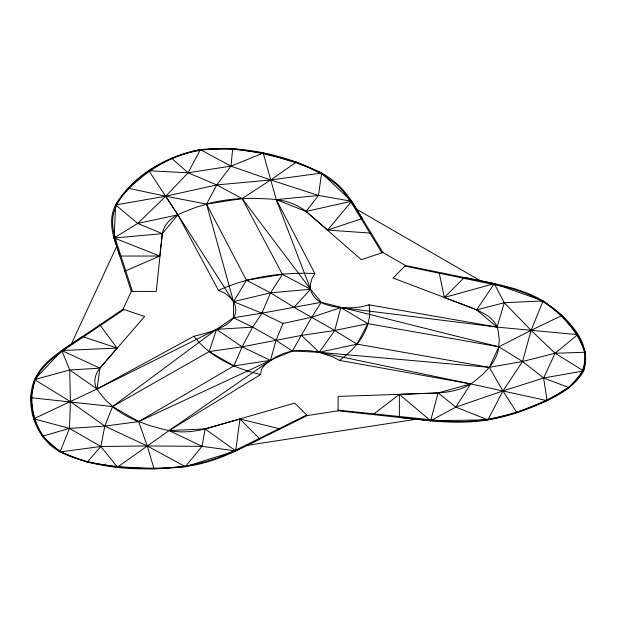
<?xml version="1.0" encoding="UTF-8"?>
<svg xmlns="http://www.w3.org/2000/svg" width="617" height="617" viewBox="0 0 617 617"><rect width="100%" height="100%" fill="white"/><g stroke="black" fill="none" stroke-linecap="round" stroke-linejoin="round"><path stroke-width="0.93" d="M244.155 446.808L307.235 415.573L338.101 410.806L338.101 396.392L409.171 394.039C430.118 392.628 453.618 395.42 471.997 383.057A90.93 52.499 0 0 0 475.028 380.874L483.466 373.709L490.422 365.974M208.947 203.471L195.55 207.482L183.133 212.356A90.159 52.052 0 0 0 179.354 214.107C171.148 217.678 163.906 224.596 162.317 233.696L159.78 256.04L119.814 256.04L114.083 237.985L115.626 204.937C134.344 175.39 166.505 156.525 200.363 149.653C241.918 145.08 285.023 154.551 322.182 173.4C336.219 181.012 347.294 193.059 355.122 206.857M68.055 346.245C55.029 355.06 41.262 364.709 34.598 379.524C24.148 405.3 35.539 438.502 60.073 451.929L87.213 462.133L117.454 467.123L169.097 430.573L270.431 360.374L276.231 356.803L283.388 353.526L292.327 350.988L319.197 352.292L489.327 367.362L522.537 361.485L555.076 353.256L577.728 334.645L497.078 327.103L476.609 309.904L444.34 297.456L464.323 277.473L494.279 283.635L543.068 300.926L561.964 315.534L577.728 334.645L585.371 352.261L583.628 370.933C573.016 390.106 551.22 398.975 532.047 407.205C518.118 412.596 503.827 417.308 489.05 419.668C466.807 423.547 444.086 422.421 421.766 419.853M239.519 198.736L254.597 198.35L269.567 198.982A90.93 52.499 0 0 1 274.357 199.407C285.794 200.348 297.032 204.312 306.078 211.446L327.627 230.072L362.241 218.534L351.574 201.242L321.619 173.069L296.322 162.163L263.212 153.062L232.702 148.651L230.989 166.143L216.729 184.93L206.548 204.096L233.535 301.651C244.918 324.635 209.402 332.424 193.969 336.226L97.054 388.972L33.75 418.796L42.388 436.258L60.065 451.929C98.689 470.324 143.599 471.064 185.509 466.629C205.739 463.853 225.035 456.595 243.129 447.317M114.114 407.806L105.993 400.464L99.46 392.659A90.93 52.499 0 0 1 97.702 390.052C92.643 383.342 94.887 374.187 99.9 368.172L117.06 348.088L82.447 336.55L61.847 350.533L34.567 379.594L30.85 397.695L33.75 418.796L69.482 428.375L100.872 446.492L117.454 467.123L154.011 468.797L185.362 466.653L235.702 450.904L239.936 419.028L280.241 428.946M99.877 324.82L117.053 348.088L61.847 350.533L69.721 369.961L97.062 388.988L99.9 368.187L144.656 316.436L123.03 309.233L68.487 345.952M485.178 281.714C505.261 285.756 525.669 290.522 543.446 301.142C565.581 315.711 593.392 342.019 583.628 370.933L568.967 387.607L543.592 378.005L522.537 361.485L498.868 346.808L321.233 302.322L310.582 289.242L310.467 284.036L311.893 278.699L314.855 273.501L276.285 199.623L306.063 211.438L318.488 195.466L321.619 173.069L270.686 179.979L216.729 184.93L165.718 196.221L115.626 204.937L137.73 223.431L162.325 233.673L177.881 214.847L148.874 170.747L188.108 172.775L230.989 166.143L263.212 153.062L276.277 199.623L310.582 289.242C313.521 302.708 328.969 306.448 340.846 307.575L497.078 327.103L504.282 302.731L494.279 283.635L444.34 297.456L439.073 272.344M136.496 420.732L149.221 425.414L162.734 429.193A90.159 52.052 0 0 0 167.253 430.203C179.755 433.041 192.812 432.039 205.16 428.923L239.936 419.028L259.919 439.011L235.702 450.904L202.052 446.353L169.097 430.573L260.621 374.558L261.431 369.375C268.133 358.408 281.653 356.333 292.327 350.988C301.289 349.854 310.374 350.379 319.197 352.292L470.717 383.913L547.094 400.657L568.967 387.607M61.847 350.533L99.9 368.187L69.721 369.961L34.567 379.594L70.4 401.598L104.797 426.108L147.239 445.968L185.362 466.653L202.052 446.353L205.122 428.938L294.749 403.094L307.235 415.573M498.613 348.32L499.284 339.62L498.189 330.974A90.159 52.052 0 0 0 497.449 328.205C495.505 321.357 489.605 316.621 483.605 313.336C470.439 306.371 455.978 302.338 442.258 296.669L393.029 278.012L405.516 265.534L484.546 281.583M494.279 283.635L476.609 309.904L504.282 302.731L543.068 300.926L531.098 330.334L522.537 361.485L502.971 390.939L487.877 419.853L430.643 420.748L438.101 392.898L470.717 383.913L455.847 407.097L430.643 420.748L399.361 417.439L399.369 394.363L438.101 392.898L455.847 407.097L487.877 419.853L516.884 412.665L547.094 400.657L543.592 378.005L555.076 353.256L585.371 352.261M114.423 210.883C119.544 194.933 133.249 183.881 145.92 173.878A154.049 88.941 0 0 1 166.474 161.207M128.081 188.193L165.718 196.221L206.548 204.096L246.453 280.241L270.516 292.836L293.947 307.289L310.582 289.242L282.439 274.395L246.453 280.241L233.535 301.651L233.434 317.763L252.669 327.141L276.054 340.329L292.327 350.988L311.747 317.269L321.233 302.322L261.901 313.181L233.434 317.763L216.528 329.37L112.587 406.564L104.797 426.108L100.872 446.492L87.213 462.133M497.078 327.103L368.989 304.813L360.637 307.004L350.163 307.906L340.846 307.575L311.747 317.269L282.972 323.439L276.054 340.329L270.431 360.374L138.64 421.612L104.797 426.108L69.482 428.375L42.388 436.258M71.364 344.008L116.675 246.384M516.884 412.665L502.971 390.939L489.327 367.362L498.868 346.808L531.098 330.334L561.964 315.534M123.03 309.233L131.305 291.417L115.873 243.877M171.48 158.122L188.108 172.775L216.729 184.93L242.149 198.589L282.439 274.395L270.516 292.836L261.901 313.181L252.669 327.141L242.119 346.823L233.889 365.881L138.64 421.612L112.579 406.564L30.85 397.695M115.749 243.491C111.322 231.213 109.286 217.068 115.587 205.021C133.203 175.097 166.783 155.808 200.355 149.653L230.989 166.143L270.686 179.979L318.488 195.466L351.574 201.242L327.627 230.072L371.125 233.118M124.75 271.233L159.78 256.032L114.083 237.985L137.73 223.431L165.718 196.221L188.108 172.775L200.363 149.653L232.702 148.651M373.054 414.585L399.369 394.363L430.643 420.748M112.579 406.564L209.171 351.597L242.119 346.823L301.536 335.409L319.197 352.292L333.296 357.066L339.327 360.367C356.881 348.374 373.347 327.025 368.989 304.813M296.322 162.163L270.686 179.979L242.149 198.589L206.548 204.096M563.56 390.461C577.898 382.224 590.191 365.218 583.158 348.227M123.87 309.649L67.538 347.587L54.365 357.15A123.246 71.156 0 0 0 42.774 368.28C31.467 381.028 29.832 399.276 33.912 415.241M97.07 388.988L216.528 329.37L252.669 327.141M306.51 415.087L240.406 447.803L224.241 455.223A133.125 76.855 0 0 1 214.577 458.917L206.186 461.531A112.772 65.109 0 0 1 194.887 464.285C175.714 468.403 155.978 468.596 136.457 467.825M166.536 161.245C188.941 149.669 214.886 146.9 239.674 149.931A154.049 88.941 0 0 1 268.441 154.967M541.68 402.361L532.664 406.187M165.718 196.221L177.866 214.839L218.518 290.414C248.443 276.624 282.185 272.136 314.855 273.501M531.954 406.464C511.2 414.84 489.235 420.539 466.799 421.365A123.246 71.156 0 0 1 444.317 421.156L338.309 410.174M455.847 407.097L502.971 390.939L543.592 378.005L583.628 370.94L555.076 353.256L531.098 330.334L504.282 302.731M405.516 265.534L382.926 252.484L361.3 259.688L306.078 211.446L351.574 201.242M137.73 223.431L177.881 214.847M247.001 445.405L416.097 419.252M301.536 335.409L334.73 330.488L367.848 323.655L498.868 346.808M276.277 199.623L318.488 195.466M114.083 237.985L162.325 233.673L156.278 291.409L131.305 291.417M169.097 430.573L205.122 428.938L235.702 450.904M202.052 446.353L147.239 445.968L100.872 446.492L60.073 451.929L69.482 428.375L70.4 401.598L69.721 369.961M420.447 419.714L338.101 410.806M489.327 367.362L357.042 344.139L334.73 330.488L293.947 307.289M339.327 360.367L470.702 383.928M405.145 266.135L506.48 287.206A133.087 76.84 0 0 1 516.853 290.191L524.974 293.075A112.749 65.094 0 0 1 534.746 297.348C550.85 304.852 564.223 317.269 574.512 331.607M94.362 463.043C73.963 459.063 51.905 451.027 40.822 432.131M260.621 374.558C235.601 368.65 209.811 357.243 193.969 336.226M268.472 154.921L278.722 157.512M279.493 157.728L295.605 162.664L308.916 167.631M218.518 290.414L224.827 293.09L230.372 297.664L233.535 301.651L261.901 313.181L282.972 323.439M309.464 167.87L322.76 174.65L334.422 182.856M356.595 209.263L480.381 280.727M345.389 194.193L353.14 205.561L381.877 252.7M242.149 198.589L310.582 289.242L270.516 292.836L233.535 301.651L177.866 214.839M355.346 207.219L382.926 252.484M138.64 421.612L147.239 445.968L154.011 468.797M132.4 291.293L116.374 241.887L113.335 230.095A119.899 69.22 0 0 1 114.268 210.875M334.483 182.833A123.246 71.156 0 0 1 345.35 194.201M563.63 390.492A154.049 88.941 0 0 1 541.626 402.323M574.427 331.622A154.049 88.941 0 0 1 583.25 348.219M40.73 432.147A154.049 88.941 0 0 1 33.997 415.233M136.473 467.694A167.269 96.568 0 0 1 94.285 463.19M208.916 203.44A103.216 59.594 0 0 1 239.519 198.705M498.675 348.327A103.216 59.594 0 0 1 490.476 365.989M136.465 420.755A103.216 59.594 0 0 1 114.068 407.829M340.846 307.575L334.73 330.488L319.197 352.292L357.042 344.139L367.848 323.655L340.846 307.575M216.528 329.37L209.171 351.597L233.889 365.881L270.431 360.374L242.119 346.823L216.528 329.37"/></g></svg>
